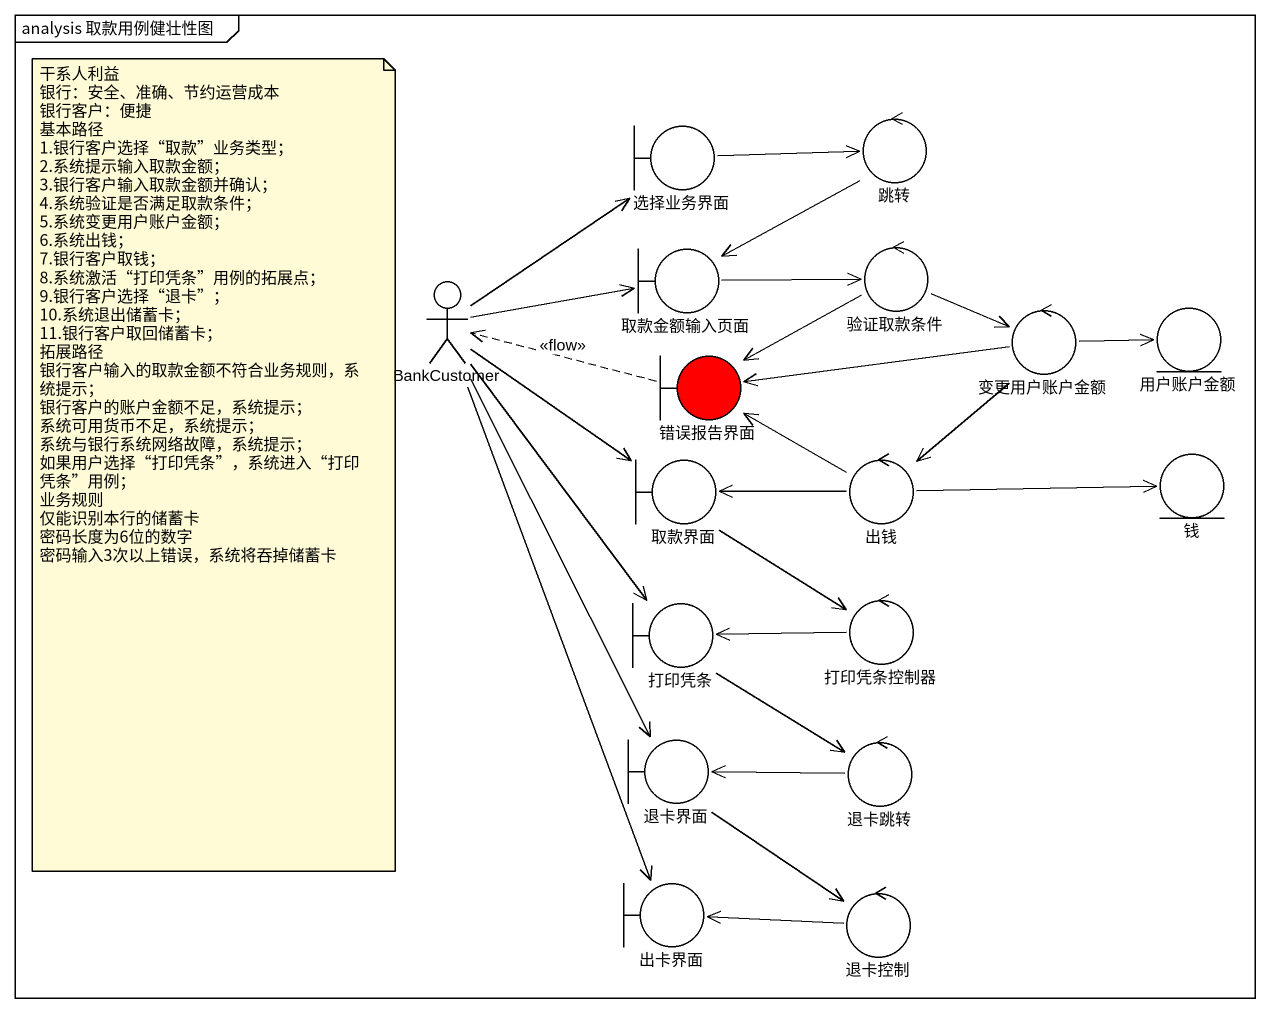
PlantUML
@startuml
mainframe analysis 取款用例健壮性图
control 跳转
boundary 选择业务界面
boundary 取款金额输入页面
control 验证取款条件
actor BankCustomer
control 变更用户账户金额
entity 用户账户金额
boundary 错误报告界面 #FF0000
entity 钱
boundary 取款界面
control 出钱
boundary 打印凭条
control 打印凭条控制器
boundary 退卡界面
control 退卡跳转
boundary 出卡界面
control 退卡控制
跳转 --> 取款金额输入页面
选择业务界面 -right-> 跳转
取款金额输入页面 -right-> 验证取款条件
验证取款条件 -right-> 变更用户账户金额
验证取款条件 -left-> 错误报告界面
BankCustomer -up-> 选择业务界面
BankCustomer -right-> 取款金额输入页面
BankCustomer --> 取款界面
BankCustomer --> 打印凭条
BankCustomer --> 退卡界面
BankCustomer --> 出卡界面
变更用户账户金额 -right-> 用户账户金额
变更用户账户金额 -left-> 错误报告界面
变更用户账户金额 --> 出钱
错误报告界面 .left.> BankCustomer : <<flow>>
取款界面 --> 打印凭条控制器
出钱 -up-> 错误报告界面
出钱 -right-> 钱
出钱 -left-> 取款界面
打印凭条 --> 退卡跳转
打印凭条控制器 -left-> 打印凭条
退卡界面 --> 退卡控制
退卡跳转 -left-> 退卡界面
退卡控制 -left-> 出卡界面
note as N1
  干系人利益
  银行：安全、准确、节约运营成本
  银行客户：便捷
  基本路径
  1.银行客户选择“取款”业务类型；
  2.系统提示输入取款金额；
  3.银行客户输入取款金额并确认；
  4.系统验证是否满足取款条件；
  5.系统变更用户账户金额；
  6.系统出钱；
  7.银行客户取钱；
  8.系统激活“打印凭条”用例的拓展点；
  9.银行客户选择“退卡”；
  10.系统退出储蓄卡；
  11.银行客户取回储蓄卡；
  拓展路径
  银行客户输入的取款金额不符合业务规则，系统提示；
  银行客户的账户金额不足，系统提示；
  系统可用货币不足，系统提示；
  系统与银行系统网络故障，系统提示；
  如果用户选择“打印凭条”，系统进入“打印凭条”用例；
  业务规则
  仅能识别本行的储蓄卡
  密码长度为6位的数字
  密码输入3次以上错误，系统将吞掉储蓄卡
end note
@enduml
